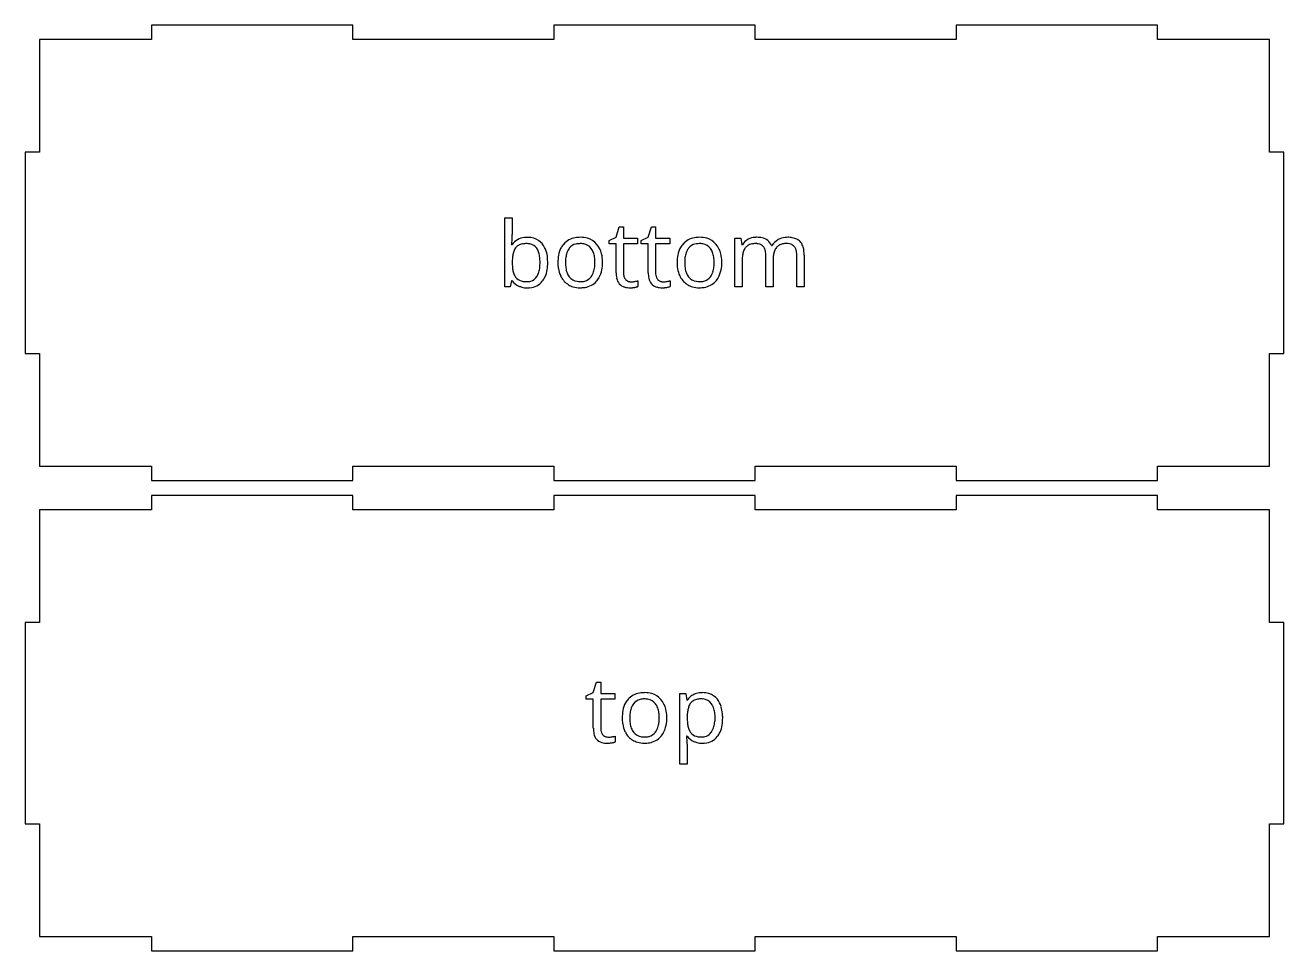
# Model space of a CAD drawing. Header units: inches. Extents: x 0 to 24.7, y 0.1 to 13.7.
# Drawn here: x 14.32 to 24.66, y 0.12 to 7.72 of the extents above; entities that cross this region are included whole.
import ezdxf

# ---------------------------------------------------------------- set-up
doc = ezdxf.new("R2010")
doc.units = ezdxf.units.IN

msp = doc.modelspace()

# ---------------------------------------------------------------- linework, layer by layer
at = {"layer": 'bottom_labelLayer'}
for p, q in [((18.261, 5.574), (18.261, 6.142)), ((18.261, 6.142), (18.321, 6.142)), ((18.321, 6.142), (18.321, 6.004)), ((19.174, 5.981), (19.2, 6.066)), ((19.2, 6.066), (19.235, 6.066)), ((19.235, 6.066), (19.235, 5.974)), ((19.438, 5.981), (19.464, 6.066)), ((19.464, 6.066), (19.499, 6.066)), ((19.499, 6.066), (19.499, 5.974)), ((18.318, 5.92), (18.321, 5.92)), ((19.117, 5.956), (19.174, 5.981)), ((19.117, 5.927), (19.117, 5.956)), ((19.174, 5.927), (19.117, 5.927)), ((19.174, 5.689), (19.174, 5.927)), ((19.235, 5.974), (19.351, 5.974)), ((19.351, 5.927), (19.235, 5.927)), ((19.235, 5.927), (19.235, 5.691)), ((19.351, 5.974), (19.351, 5.927)), ((19.381, 5.956), (19.438, 5.981)), ((19.381, 5.927), (19.381, 5.956)), ((19.438, 5.927), (19.381, 5.927)), ((19.438, 5.689), (19.438, 5.927)), ((19.499, 5.974), (19.615, 5.974)), ((19.615, 5.927), (19.499, 5.927)), ((19.499, 5.927), (19.499, 5.691)), ((19.615, 5.974), (19.615, 5.927)), ((20.149, 5.574), (20.149, 5.974)), ((20.149, 5.974), (20.198, 5.974)), ((20.198, 5.974), (20.208, 5.919)), ((20.208, 5.919), (20.211, 5.919)), ((20.452, 5.913), (20.455, 5.913)), ((20.404, 5.574), (20.404, 5.834)), ((20.464, 5.797), (20.464, 5.574)), ((20.659, 5.574), (20.659, 5.834)), ((20.719, 5.835), (20.719, 5.574)), ((20.209, 5.784), (20.209, 5.574)), ((18.317, 5.625), (18.304, 5.574)), ((18.321, 5.625), (18.317, 5.625)), ((19.354, 5.624), (19.354, 5.577)), ((19.618, 5.624), (19.618, 5.577)), ((18.304, 5.574), (18.261, 5.574)), ((20.209, 5.574), (20.149, 5.574)), ((20.464, 5.574), (20.404, 5.574)), ((20.719, 5.574), (20.659, 5.574))]:
    msp.add_line(p, q, dxfattribs=at)
for centre, radius, start, end in [((17.059, 6.003), 1.263, 358.1123, 0.0484), ((17.599, 5.977), 0.722, 355.4648, 355.6547), ((17.41, 5.991), 0.911, 355.7237, 358.1256), ((18.434, 5.842), 0.138, 95.1836, 145.1108), ((18.432, 5.832), 0.104, 143.3386, 161.2559), ((18.413, 5.845), 0.0805, 120.1403, 142.4248), ((18.424, 5.823), 0.105, 100.4471, 119.6703), ((18.437, 5.759), 0.17, 89.5728, 100.7323), ((18.446, 5.773), 0.207, 89.8743, 96.8145), ((18.439, 5.789), 0.14, 78.6778, 90.3746), ((18.449, 5.795), 0.185, 74.2395, 90.5621), ((18.451, 5.84), 0.0883, 35.5409, 79.8011), ((18.461, 5.84), 0.139, 38.563, 74.0671), ((18.429, 5.816), 0.178, 16.4707, 38.4076), ((18.904, 5.797), 0.206, 150.7109, 169.4696), ((18.87, 5.815), 0.167, 138.1758, 150.2289), ((18.864, 5.819), 0.16, 99.1759, 137.9831), ((18.866, 5.832), 0.0965, 103.4685, 142.312), ((18.88, 5.746), 0.235, 89.7329, 100.0757), ((18.878, 5.785), 0.144, 89.4806, 103.8808), ((18.88, 5.777), 0.153, 79.3451, 90.3175), ((18.883, 5.777), 0.204, 73.5225, 90.5692), ((18.892, 5.829), 0.0996, 37.9575, 80.4008), ((18.895, 5.821), 0.159, 41.1446, 73.2132), ((18.872, 5.801), 0.189, 13.5016, 41.0702), ((19.883, 5.797), 0.206, 150.7109, 169.4696), ((19.849, 5.815), 0.167, 138.1758, 150.2289), ((19.843, 5.819), 0.16, 99.1759, 137.9831), ((19.845, 5.832), 0.0965, 103.4685, 142.312), ((19.859, 5.746), 0.235, 89.7329, 100.0757), ((19.857, 5.785), 0.144, 89.4806, 103.8808), ((19.859, 5.777), 0.153, 79.3451, 90.3175), ((19.862, 5.777), 0.204, 73.5225, 90.5692), ((19.871, 5.829), 0.0996, 37.9575, 80.4008), ((19.874, 5.821), 0.159, 41.1446, 73.2132), ((19.851, 5.801), 0.189, 13.5016, 41.0702), ((20.314, 5.859), 0.119, 117.1208, 149.5427), ((20.317, 5.834), 0.102, 143.0768, 161.3916), ((20.299, 5.847), 0.0794, 123.702, 142.3016), ((20.307, 5.833), 0.0951, 101.1545, 123.0661), ((20.326, 5.837), 0.144, 93.8341, 117.5075), ((20.318, 5.779), 0.15, 89.5573, 101.4828), ((20.329, 5.807), 0.174, 89.9653, 94.2841), ((20.319, 5.788), 0.142, 85.5231, 90.0784), ((20.331, 5.783), 0.198, 77.5571, 90.5516), ((20.323, 5.829), 0.1, 72.3595, 85.9567), ((20.335, 5.864), 0.0635, 41.0611, 72.8992), ((20.349, 5.862), 0.117, 52.7028, 78.0052), ((20.327, 5.859), 0.0732, 20.7073, 40.0224), ((20.356, 5.874), 0.103, 22.2096, 51.497), ((20.564, 5.85), 0.126, 119.404, 150.1828), ((20.569, 5.834), 0.1, 140.9766, 161.1698), ((20.553, 5.846), 0.0802, 122.3599, 140.2876), ((20.578, 5.829), 0.152, 118.2592, 120.0627), ((20.578, 5.827), 0.153, 95.8636, 117.9695), ((20.562, 5.83), 0.0984, 101.0034, 121.7843), ((20.573, 5.774), 0.156, 89.5622, 101.296), ((20.584, 5.79), 0.191, 89.9192, 96.2627), ((20.575, 5.789), 0.141, 85.8139, 90.0675), ((20.585, 5.77), 0.211, 79.9358, 90.3807), ((20.579, 5.829), 0.101, 72.6398, 86.2567), ((20.59, 5.864), 0.0637, 41.0409, 73.1793), ((20.599, 5.846), 0.133, 62.9724, 80.1662), ((20.582, 5.859), 0.0732, 20.7073, 40.0224), ((20.614, 5.877), 0.0998, 44.2293, 62.6226), ((20.61, 5.875), 0.104, 19.5616, 43.3158), ((20.546, 5.851), 0.172, 7.5045, 19.9645), ((18.788, 5.774), 0.467, 177.6175, 180.0425), ((18.648, 5.782), 0.326, 171.0672, 177.8456), ((18.513, 5.803), 0.189, 160.893, 171.2336), ((18.441, 5.833), 0.1, 32.7022, 35.525), ((18.414, 5.817), 0.132, 15.7779, 32.0148), ((18.327, 5.792), 0.222, 6.1647, 16.0394), ((18.192, 5.776), 0.358, 359.7684, 6.3096), ((18.339, 5.787), 0.274, 5.134, 16.7972), ((18.224, 5.775), 0.389, 359.8779, 5.4095), ((19.011, 5.776), 0.314, 169.2443, 180.3879), ((19.079, 5.775), 0.32, 173.0082, 180.2464), ((18.964, 5.79), 0.203, 162.0649, 173.1674), ((18.889, 5.815), 0.125, 142.9029, 162.3749), ((18.871, 5.814), 0.125, 20.0261, 37.4349), ((18.81, 5.792), 0.19, 7.744, 20.0688), ((18.699, 5.776), 0.302, 359.7078, 7.8975), ((18.784, 5.778), 0.28, 1.1279, 13.8801), ((19.99, 5.776), 0.314, 169.2443, 180.3879), ((20.058, 5.775), 0.32, 173.0082, 180.2464), ((19.942, 5.79), 0.203, 162.0649, 173.1674), ((19.868, 5.815), 0.125, 142.9029, 162.3749), ((19.85, 5.814), 0.125, 20.0261, 37.4349), ((19.788, 5.792), 0.19, 7.744, 20.0688), ((19.678, 5.776), 0.302, 359.7078, 7.8975), ((19.763, 5.778), 0.28, 1.1279, 13.8801), ((20.631, 5.784), 0.422, 178.0982, 180.0261), ((20.514, 5.789), 0.304, 171.3041, 178.3502), ((20.391, 5.808), 0.18, 161.0229, 171.4476), ((20.291, 5.845), 0.112, 7.9862, 20.7955), ((20.225, 5.835), 0.179, 359.6948, 8.1476), ((20.73, 5.799), 0.266, 172.3777, 180.1829), ((20.947, 5.797), 0.483, 179.9078, 179.9816), ((20.629, 5.813), 0.164, 160.8735, 172.5267), ((20.546, 5.845), 0.112, 7.9862, 20.7955), ((20.48, 5.835), 0.179, 359.6948, 8.1476), ((20.441, 5.836), 0.278, 359.7107, 7.6908), ((18.722, 5.773), 0.4, 179.7765, 185.7074), ((18.564, 5.756), 0.242, 185.5922, 194.2054), ((18.463, 5.73), 0.137, 193.9426, 208.0217), ((18.407, 5.734), 0.139, 326.7104, 343.6659), ((18.326, 5.759), 0.224, 343.4167, 353.6373), ((18.203, 5.774), 0.347, 353.4939, 0.2203), ((18.382, 5.751), 0.23, 335.8305, 350.8254), ((18.258, 5.772), 0.355, 350.6562, 0.3378), ((18.999, 5.773), 0.303, 179.7747, 189.0931), ((18.922, 5.76), 0.224, 188.9102, 205.3172), ((19.066, 5.773), 0.307, 179.706, 187.9158), ((18.953, 5.756), 0.193, 187.7638, 200.0977), ((18.891, 5.734), 0.127, 200.0846, 216.9133), ((18.866, 5.735), 0.13, 323.009, 342.6393), ((18.792, 5.76), 0.208, 342.3618, 353.7536), ((18.682, 5.773), 0.319, 353.5364, 0.2017), ((18.856, 5.751), 0.205, 330.2508, 349.4115), ((18.751, 5.772), 0.313, 349.1764, 0.3863), ((18.709, 5.774), 0.355, 359.9919, 1.543), ((19.365, 5.687), 0.19, 179.3549, 192.8476), ((19.357, 5.691), 0.122, 179.6411, 189.7515), ((19.629, 5.687), 0.19, 179.3549, 192.8476), ((19.621, 5.691), 0.122, 179.6411, 189.7515), ((19.978, 5.773), 0.303, 179.7747, 189.0931), ((19.9, 5.76), 0.224, 188.9102, 205.3172), ((20.045, 5.773), 0.307, 179.706, 187.9158), ((19.932, 5.756), 0.193, 187.7638, 200.0977), ((19.87, 5.734), 0.127, 200.0846, 216.9133), ((19.845, 5.735), 0.13, 323.009, 342.6393), ((19.771, 5.76), 0.208, 342.3618, 353.7536), ((19.661, 5.773), 0.319, 353.5364, 0.2017), ((19.835, 5.751), 0.205, 330.2508, 349.4115), ((19.73, 5.772), 0.313, 349.1764, 0.3863), ((19.688, 5.774), 0.355, 359.9919, 1.543), ((18.43, 5.703), 0.134, 215.585, 245.8362), ((18.422, 5.709), 0.0913, 208.5531, 217.561), ((18.419, 5.708), 0.0879, 218.1691, 253.8048), ((18.435, 5.758), 0.141, 253.1386, 266.8483), ((18.439, 5.812), 0.195, 266.3767, 270.0519), ((18.441, 5.738), 0.121, 269.3872, 285.863), ((18.457, 5.71), 0.143, 274.064, 321.4083), ((18.45, 5.706), 0.0871, 286.0161, 326.85), ((18.436, 5.727), 0.17, 321.3165, 335.5437), ((18.898, 5.75), 0.199, 205.6567, 208.4474), ((18.869, 5.732), 0.164, 207.7946, 238.6758), ((18.871, 5.736), 0.169, 238.8119, 253.243), ((18.869, 5.718), 0.0993, 217.3009, 261.71), ((18.879, 5.768), 0.15, 260.5035, 270.2476), ((18.881, 5.758), 0.141, 269.4485, 284.7258), ((18.892, 5.717), 0.0979, 284.5664, 322.6332), ((18.895, 5.729), 0.161, 278.8959, 317.9979), ((18.889, 5.734), 0.169, 318.1438, 329.7564), ((19.269, 5.661), 0.0916, 190.3819, 253.8771), ((19.314, 5.683), 0.0782, 189.5482, 205.7871), ((19.296, 5.675), 0.0587, 206.1289, 221.4087), ((19.294, 5.673), 0.0563, 221.595, 262.3503), ((19.299, 5.697), 0.081, 261.3267, 270.1904), ((19.3, 5.815), 0.199, 269.88, 278.3027), ((19.302, 5.794), 0.177, 278.4053, 279.019), ((19.279, 5.943), 0.328, 278.9601, 280.5095), ((19.3, 5.829), 0.212, 280.486, 282.6255), ((19.319, 5.746), 0.127, 282.5891, 285.5776), ((19.328, 5.711), 0.0913, 285.7378, 286.2684), ((19.533, 5.661), 0.0916, 190.3819, 253.8771), ((19.578, 5.683), 0.0782, 189.5482, 205.7871), ((19.56, 5.675), 0.0587, 206.1289, 221.4087), ((19.558, 5.673), 0.0563, 221.595, 262.3503), ((19.563, 5.697), 0.081, 261.3267, 270.1904), ((19.563, 5.815), 0.199, 269.88, 278.3027), ((19.566, 5.794), 0.177, 278.4053, 279.019), ((19.543, 5.943), 0.328, 278.9601, 280.5095), ((19.564, 5.829), 0.212, 280.486, 282.6255), ((19.583, 5.746), 0.127, 282.5891, 285.5776), ((19.592, 5.711), 0.0913, 285.7378, 286.2684), ((19.877, 5.75), 0.199, 205.6567, 208.4474), ((19.847, 5.732), 0.164, 207.7946, 238.6758), ((19.85, 5.736), 0.169, 238.8119, 253.243), ((19.848, 5.718), 0.0993, 217.3009, 261.71), ((19.858, 5.768), 0.15, 260.5035, 270.2476), ((19.86, 5.758), 0.141, 269.4485, 284.7258), ((19.871, 5.717), 0.0979, 284.5664, 322.6332), ((19.873, 5.729), 0.161, 278.8959, 317.9979), ((19.868, 5.734), 0.169, 318.1438, 329.7564), ((18.441, 5.727), 0.16, 245.9804, 255.5451), ((18.446, 5.75), 0.184, 255.7759, 270.3183), ((18.447, 5.772), 0.205, 269.9231, 275.5481), ((18.877, 5.761), 0.194, 253.5435, 270.4185), ((18.88, 5.802), 0.235, 269.7506, 279.8031), ((19.288, 5.725), 0.158, 253.7845, 270.8855), ((19.29, 5.723), 0.156, 270.0031, 270.7564), ((19.29, 5.755), 0.189, 270.8923, 275.5497), ((19.283, 5.829), 0.262, 275.5257, 279.2947), ((19.289, 5.792), 0.225, 279.1833, 280.1183), ((19.299, 5.738), 0.171, 280.0069, 283.3724), ((19.314, 5.675), 0.105, 283.3054, 288.1214), ((19.328, 5.631), 0.0596, 287.9912, 295.3015), ((19.552, 5.725), 0.158, 253.7845, 270.8855), ((19.554, 5.723), 0.156, 270.0031, 270.7564), ((19.553, 5.755), 0.189, 270.8923, 275.5497), ((19.546, 5.829), 0.262, 275.5257, 279.2947), ((19.553, 5.792), 0.225, 279.1833, 280.1183), ((19.563, 5.738), 0.171, 280.0069, 283.3724), ((19.578, 5.675), 0.105, 283.3054, 288.1214), ((19.592, 5.631), 0.0596, 287.9912, 295.3015), ((19.856, 5.761), 0.194, 253.5435, 270.4185), ((19.858, 5.802), 0.235, 269.7506, 279.8031)]:
    msp.add_arc(centre, radius, start, end, dxfattribs=at)
at = {"layer": 'bottom_outsideCutPath'}
for p, q in [((17.012, 7.722), (15.36, 7.722)), ((15.36, 7.722), (15.36, 7.604)), ((17.012, 7.604), (17.012, 7.722)), ((20.316, 7.722), (18.664, 7.722)), ((18.664, 7.722), (18.664, 7.604)), ((20.316, 7.604), (20.316, 7.722)), ((23.62, 7.722), (21.968, 7.722)), ((21.968, 7.722), (21.968, 7.604)), ((23.62, 7.604), (23.62, 7.722)), ((14.44, 7.604), (14.44, 6.68)), ((15.36, 7.604), (14.44, 7.604)), ((18.664, 7.604), (17.012, 7.604)), ((21.968, 7.604), (20.316, 7.604)), ((24.54, 7.604), (23.62, 7.604)), ((24.54, 6.68), (24.54, 7.604)), ((14.44, 6.68), (14.322, 6.68)), ((14.322, 6.68), (14.322, 5.028)), ((24.658, 6.68), (24.54, 6.68)), ((24.658, 5.028), (24.658, 6.68)), ((14.322, 5.028), (14.44, 5.028)), ((14.44, 5.028), (14.44, 4.104)), ((24.54, 4.104), (24.54, 5.028)), ((24.54, 5.028), (24.658, 5.028)), ((14.44, 4.104), (15.36, 4.104)), ((15.36, 4.104), (15.36, 3.986)), ((17.012, 3.986), (17.012, 4.104)), ((17.012, 4.104), (18.664, 4.104)), ((18.664, 4.104), (18.664, 3.986)), ((20.316, 3.986), (20.316, 4.104)), ((20.316, 4.104), (21.968, 4.104)), ((21.968, 4.104), (21.968, 3.986)), ((23.62, 3.986), (23.62, 4.104)), ((23.62, 4.104), (24.54, 4.104)), ((15.36, 3.986), (17.012, 3.986)), ((18.664, 3.986), (20.316, 3.986)), ((21.968, 3.986), (23.62, 3.986))]:
    msp.add_line(p, q, dxfattribs=at)
at = {"layer": 'top_labelLayer'}
for p, q in [((18.987, 2.244), (19.013, 2.329)), ((19.013, 2.329), (19.048, 2.329)), ((19.048, 2.329), (19.048, 2.236)), ((18.93, 2.218), (18.987, 2.244)), ((18.93, 2.189), (18.93, 2.218)), ((18.987, 2.189), (18.93, 2.189)), ((18.987, 1.951), (18.987, 2.189)), ((19.048, 2.236), (19.164, 2.236)), ((19.164, 2.189), (19.048, 2.189)), ((19.048, 2.189), (19.048, 1.954)), ((19.164, 2.236), (19.164, 2.189)), ((19.698, 1.657), (19.698, 2.236)), ((19.698, 2.236), (19.747, 2.236)), ((19.747, 2.236), (19.756, 2.182)), ((19.756, 2.182), (19.759, 2.182)), ((19.759, 2.05), (19.759, 2.037)), ((19.167, 1.886), (19.167, 1.84)), ((19.759, 1.888), (19.754, 1.888)), ((19.759, 1.822), (19.759, 1.657)), ((19.759, 1.657), (19.698, 1.657))]:
    msp.add_line(p, q, dxfattribs=at)
for centre, radius, start, end in [((19.398, 2.078), 0.167, 138.1758, 150.2289), ((19.392, 2.082), 0.16, 99.1759, 137.9831), ((19.394, 2.094), 0.0965, 103.4685, 142.312), ((19.408, 2.008), 0.235, 89.7329, 100.0757), ((19.406, 2.048), 0.144, 89.4806, 103.8808), ((19.408, 2.039), 0.153, 79.3451, 90.3175), ((19.411, 2.04), 0.204, 73.5225, 90.5692), ((19.42, 2.091), 0.0996, 37.9575, 80.4008), ((19.423, 2.084), 0.159, 41.1446, 73.2132), ((19.4, 2.064), 0.189, 13.5016, 41.0702), ((19.892, 2.088), 0.163, 132.3562, 144.9197), ((19.867, 2.115), 0.126, 115.4005, 132.3118), ((19.849, 2.108), 0.08, 118.5565, 141.0247), ((19.862, 2.083), 0.108, 100.0867, 118.1924), ((19.877, 2.091), 0.152, 97.7068, 114.882), ((19.874, 2.018), 0.175, 89.5904, 100.3504), ((19.884, 2.047), 0.196, 89.8468, 97.9475), ((19.875, 2.062), 0.13, 84.037, 90.0848), ((19.886, 2.058), 0.186, 74.1865, 90.5789), ((19.881, 2.098), 0.0942, 35.4482, 85.2267), ((19.899, 2.105), 0.137, 38.0523, 74.0348), ((19.863, 2.078), 0.182, 16.3356, 37.9091), ((19.539, 2.039), 0.314, 169.2443, 180.3879), ((19.432, 2.06), 0.206, 150.7109, 169.4696), ((19.607, 2.038), 0.32, 173.0082, 180.2464), ((19.491, 2.053), 0.203, 162.0649, 173.1674), ((19.417, 2.078), 0.125, 142.9029, 162.3749), ((19.399, 2.077), 0.125, 20.0261, 37.4349), ((19.338, 2.054), 0.19, 7.744, 20.0688), ((19.227, 2.038), 0.302, 359.7078, 7.8975), ((19.312, 2.041), 0.28, 1.1279, 13.8801), ((20.049, 2.051), 0.29, 171.0872, 178.3248), ((19.937, 2.069), 0.176, 160.289, 171.2459), ((19.868, 2.094), 0.104, 141.8888, 160.5978), ((19.854, 2.077), 0.128, 19.899, 35.8978), ((19.793, 2.055), 0.193, 7.715, 19.8858), ((19.682, 2.039), 0.306, 359.7106, 7.8614), ((19.77, 2.049), 0.279, 4.5763, 16.6093), ((19.656, 2.037), 0.394, 359.9, 4.9021), ((19.527, 2.036), 0.303, 179.7747, 189.0931), ((19.45, 2.022), 0.224, 188.9102, 205.3172), ((19.594, 2.035), 0.307, 179.706, 187.9158), ((19.481, 2.019), 0.193, 187.7638, 200.0977), ((19.32, 2.022), 0.208, 342.3618, 353.7536), ((19.21, 2.036), 0.319, 353.5364, 0.2017), ((19.384, 2.014), 0.205, 330.2508, 349.4115), ((19.279, 2.035), 0.313, 349.1764, 0.3863), ((19.237, 2.037), 0.355, 359.9919, 1.543), ((20.143, 2.047), 0.384, 178.064, 179.4493), ((20.159, 2.035), 0.4, 179.7765, 185.7074), ((20.001, 2.019), 0.242, 185.5922, 194.2054), ((19.837, 2.005), 0.146, 325.5751, 344.1504), ((19.761, 2.027), 0.225, 343.9334, 355.1135), ((19.665, 2.037), 0.323, 354.8399, 0.1171), ((19.819, 2.014), 0.23, 335.8305, 350.8254), ((19.695, 2.035), 0.355, 350.6562, 0.3378), ((19.178, 1.949), 0.19, 179.3549, 192.8476), ((19.082, 1.923), 0.0916, 190.3819, 253.8771), ((19.17, 1.953), 0.122, 179.6411, 189.7515), ((19.127, 1.946), 0.0782, 189.5482, 205.7871), ((19.109, 1.937), 0.0587, 206.1289, 221.4087), ((19.107, 1.936), 0.0563, 221.595, 262.3503), ((19.112, 1.96), 0.081, 261.3267, 270.1904), ((19.112, 2.078), 0.199, 269.88, 278.3027), ((19.115, 2.056), 0.177, 278.4053, 279.019), ((19.092, 2.206), 0.328, 278.9601, 280.5095), ((19.113, 2.091), 0.212, 280.486, 282.6255), ((19.132, 2.008), 0.127, 282.5891, 285.5776), ((19.141, 1.974), 0.0913, 285.7378, 286.2684), ((19.426, 2.013), 0.199, 205.6567, 208.4474), ((19.396, 1.994), 0.164, 207.7946, 238.6758), ((19.419, 1.996), 0.127, 200.0846, 216.9133), ((19.397, 1.98), 0.0993, 217.3009, 261.71), ((19.407, 2.03), 0.15, 260.5035, 270.2476), ((19.409, 2.021), 0.141, 269.4485, 284.7258), ((19.42, 1.979), 0.0979, 284.5664, 322.6332), ((19.423, 1.992), 0.161, 278.8959, 317.9979), ((19.394, 1.998), 0.13, 323.009, 342.6393), ((19.417, 1.997), 0.169, 318.1438, 329.7564), ((19.186, 1.816), 0.573, 2.95, 7.2023), ((19.868, 1.966), 0.134, 215.585, 245.8362), ((19.9, 1.993), 0.137, 193.9426, 208.0217), ((19.859, 1.972), 0.0913, 208.5531, 217.561), ((19.856, 1.97), 0.0879, 218.1691, 253.8048), ((19.872, 2.021), 0.141, 253.1386, 266.8483), ((19.877, 2.075), 0.195, 266.3767, 270.0519), ((19.878, 1.982), 0.102, 269.226, 292.0428), ((19.894, 1.973), 0.143, 274.064, 321.4083), ((19.879, 1.974), 0.0939, 293.1431, 324.135), ((19.859, 1.991), 0.121, 323.1581, 325.0146), ((19.873, 1.99), 0.17, 321.3165, 335.5437), ((19.101, 1.987), 0.158, 253.7845, 270.8855), ((19.103, 1.985), 0.156, 270.0031, 270.7564), ((19.102, 2.018), 0.189, 270.8923, 275.5497), ((19.095, 2.091), 0.262, 275.5257, 279.2947), ((19.102, 2.054), 0.225, 279.1833, 280.1183), ((19.112, 2.001), 0.171, 280.0069, 283.3724), ((19.127, 1.937), 0.105, 283.3054, 288.1214), ((19.141, 1.894), 0.0596, 287.9912, 295.3015), ((19.399, 1.999), 0.169, 238.8119, 253.243), ((19.405, 2.024), 0.194, 253.5435, 270.4185), ((19.407, 2.064), 0.235, 269.7506, 279.8031), ((19.278, 1.821), 0.48, 0.0323, 2.9017), ((19.878, 1.99), 0.16, 245.9804, 255.5451), ((19.883, 2.013), 0.184, 255.7759, 270.3183), ((19.884, 2.035), 0.205, 269.9231, 275.5481)]:
    msp.add_arc(centre, radius, start, end, dxfattribs=at)
at = {"layer": 'top_outsideCutPath'}
for p, q in [((17.012, 3.861), (15.36, 3.861)), ((15.36, 3.861), (15.36, 3.743)), ((17.012, 3.743), (17.012, 3.861)), ((20.316, 3.861), (18.664, 3.861)), ((18.664, 3.861), (18.664, 3.743)), ((20.316, 3.743), (20.316, 3.861)), ((23.62, 3.861), (21.968, 3.861)), ((21.968, 3.861), (21.968, 3.743)), ((23.62, 3.743), (23.62, 3.861)), ((14.44, 3.743), (14.44, 2.819)), ((15.36, 3.743), (14.44, 3.743)), ((18.664, 3.743), (17.012, 3.743)), ((21.968, 3.743), (20.316, 3.743)), ((24.54, 3.743), (23.62, 3.743)), ((24.54, 2.819), (24.54, 3.743)), ((14.44, 2.819), (14.322, 2.819)), ((14.322, 2.819), (14.322, 1.167)), ((24.658, 2.819), (24.54, 2.819)), ((24.658, 1.167), (24.658, 2.819)), ((14.322, 1.167), (14.44, 1.167)), ((14.44, 1.167), (14.44, 0.243)), ((24.54, 0.243), (24.54, 1.167)), ((24.54, 1.167), (24.658, 1.167)), ((14.44, 0.243), (15.36, 0.243)), ((15.36, 0.243), (15.36, 0.125)), ((17.012, 0.125), (17.012, 0.243)), ((17.012, 0.243), (18.664, 0.243)), ((18.664, 0.243), (18.664, 0.125)), ((20.316, 0.125), (20.316, 0.243)), ((20.316, 0.243), (21.968, 0.243)), ((21.968, 0.243), (21.968, 0.125)), ((23.62, 0.125), (23.62, 0.243)), ((23.62, 0.243), (24.54, 0.243)), ((15.36, 0.125), (17.012, 0.125)), ((18.664, 0.125), (20.316, 0.125)), ((21.968, 0.125), (23.62, 0.125))]:
    msp.add_line(p, q, dxfattribs=at)

doc.saveas('drawing.dxf')
